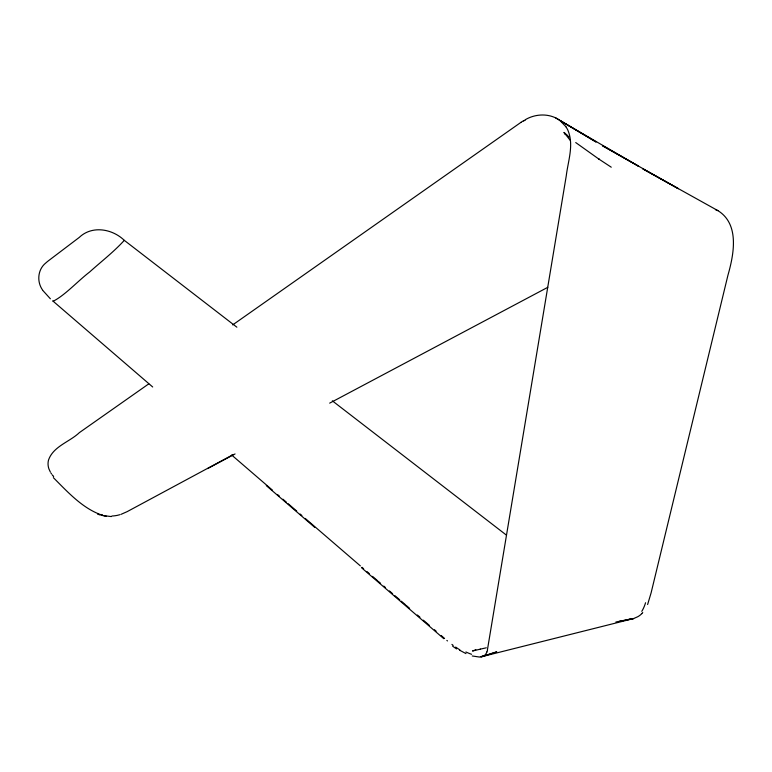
<?xml version="1.0" encoding="UTF-8"?>
<svg xmlns="http://www.w3.org/2000/svg" width="772" height="772" viewBox="0 0 772 772"><rect width="100%" height="100%" fill="white"/><g stroke="black" fill="none" stroke-linecap="round" stroke-linejoin="round"><path stroke-width="1.16" d="M487.441 649.744L566.272 175.794C568.086 160.73 574.146 144.837 567.845 130.13A21.954 18.914 71 0 0 565.905 126.772M52.699 300.839L53.172 301.244C64.935 295.358 77.904 280.96 89.571 272.053C101.2 261.563 113.764 251.952 124.292 240.343C112.355 228.801 92.042 225.154 79.255 237.419L48.318 260.868A63.922 53.114 24.3 0 0 45.818 262.962C37.616 269.438 36.631 281.944 42.701 290.185M486.814 651.993L486.447 652.89A16.434 10.383 52.1 0 1 484.179 655.65L479.489 657.059L472.252 655.968M647.611 604.524L651.114 592.828L727.928 275.286C733.902 254.335 739.779 224.266 717.989 210.679L642.854 168.885L678.395 188.696L602.498 145.754L638.531 166.192L559.845 120.403C549.847 113.079 535.633 113.523 525.23 119.756M641.812 613.643L640.191 615.11A42.508 28.082 44 0 1 637.749 616.731L633.59 618.565L619.183 621.373M148.764 383.867L79.381 432.619C69.76 441.845 53.287 446.264 48.539 460.006A22.002 17.679 20 0 0 48.096 464.985L48.211 466.008A20.564 16.521 20 0 0 48.983 469.048L50.344 472.01M232.661 324.915L520.907 122.391M523.484 120.77L522.924 121.098A40.935 34.489 -50.2 0 0 520.897 122.362M233.453 454.447L127.139 511.653L121.03 514.345M207.639 468.594L235.064 453.946M329.683 403.129L547.802 287.309M475.822 649.773L472.503 651.018L480.367 649.127M482.017 656.663L496.743 651.848L480.792 656.933L633.59 618.565L615.892 622.01M119.94 514.683L117.711 515.262A31.063 24.965 18 0 1 113.059 515.947L111.872 516.014M486.312 647.804L480.213 649.165M628.649 619.356L630.377 619.212M111.293 516.564L101.431 515.378M105.436 516.217L106.353 516.41C84.766 510.996 68.631 492.912 53.364 477.636M101.016 514.499L102.203 514.885M715.412 209.646L717.989 210.679M98.295 514.335L97.832 514.171L100.119 515.021M465.998 653.604L459.649 650.217M555.637 117.884L596.1 142L559.845 120.403L565.944 126.743M611.26 167.206L598.589 158.887L599.39 159.428M456.532 648.934L452.643 646.183M599.033 159.186L575.719 142.559M124.292 240.343L236.859 327.183M332.327 400.822L506.142 534.909M53.172 301.244L152.692 386.984M231.658 455.017L272.497 490.201M277.737 494.717L279.464 496.203M282.928 499.194L286.393 502.176M288.13 503.672L296.728 511.074M300.163 514.036L301.871 515.513M305.278 518.446L360.35 565.886M361.981 567.295L363.602 568.694M366.864 571.502L369.296 573.596M372.538 576.385L377.383 580.563M378.193 581.258L380.606 583.333M383.819 586.102L385.411 587.482M389.416 590.927L392.601 593.678M394.994 595.733L399.751 599.834M401.334 601.195L405.29 604.601M406.149 605.344L409.614 608.336M417.372 615.014L419.949 617.233M423.365 620.186L429.338 625.33M434.433 629.72L436.132 631.178M441.208 635.549L444.575 638.444M446.863 640.422L447.47 640.943M266.301 485.607L314.793 527.43M361.566 567.767L443.813 638.705M567.941 136.19L569.003 137.107M568.298 136.499L565.683 134.116L567.121 135.447L566.281 134.685M50.383 298.803L43.029 290.687M565.857 134.28L564.679 133.131C565.152 133.643 562.836 131.095 565.297 134.087L564.699 133.266L570.151 140.282M564.014 132.446L565.094 133.788M52.197 474.819L52.911 475.716M50.913 472.966L51.531 473.902M453.174 645.411A29.712 6.929 32.7 0 1 451.919 644.388M459.851 649.86A19.541 5.047 32 0 1 455.683 647.071M471.595 654.299A28.728 12.284 33.2 0 1 465.902 651.964M487.528 649.802A28.255 17.64 55.2 0 1 486.891 652.06M523.59 121.011A92.544 78.088 -48.9 0 1 525.336 120.007M53.664 476.585A37.22 30.069 19.8 0 1 53.278 476.15M645.556 602.739A57.871 35.937 64.1 0 1 641.793 611.337M642.748 612.505A48.53 32.038 53.2 0 1 641.773 613.605"/></g></svg>
